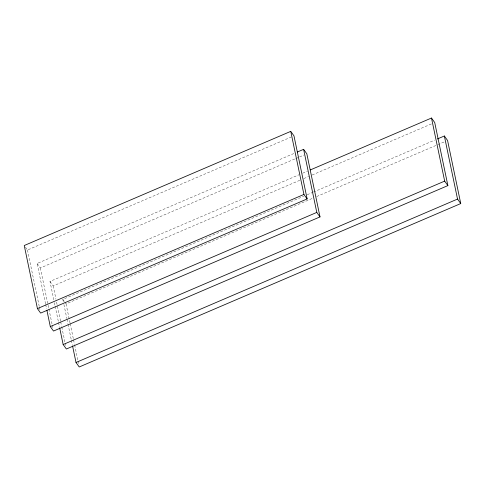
<?xml version="1.0" encoding="UTF-8"?>
<svg xmlns="http://www.w3.org/2000/svg" width="485" height="485" viewBox="0 0 485 485"><rect width="100%" height="100%" fill="white"/><g stroke="black" fill="none" stroke-linecap="round" stroke-linejoin="round"><path stroke-width="0.36" stroke-dasharray="2.42 1.82" d="M25.456 247.204L27.463 250.011L291.182 137.049M45.541 303.822L37.115 263.482L293.874 153.502M37.115 263.482L40.328 267.969L295.001 158.886M295.698 158.589L304.046 155.012M53.811 299.779L49.979 281.439L299.215 174.685M302.695 173.194L307.569 171.102M49.979 281.439L53.192 285.932L300.342 180.068M303.822 178.577L308.696 176.492M312.176 175L431.923 123.705M63.299 301.603L62.838 299.403L303.725 196.225M307.205 194.734L312.776 192.345M313.468 192.048L434.608 140.159M64.851 302.21L66.057 303.889L312.51 198.329M316.687 196.54L437.13 144.948M437.822 144.651L444.09 141.966M62.838 299.403L64.45 301.646M66.057 303.889L70.04 322.962M70.192 323.695L73.411 339.1M73.562 339.833L74.484 344.235M74.635 344.968L77.855 360.373M78.006 361.107L78.625 364.041M63.911 304.538L66.827 318.475M66.978 319.209L67.9 323.61M68.052 324.344L71.271 339.749M71.422 340.482L72.495 345.617M53.192 285.932L55.951 299.136M56.563 302.07L60.546 321.143M60.704 321.876L61.619 326.278M61.777 327.011L64.99 342.416M65.148 343.15L65.76 346.078M54.423 302.713L55.035 305.647M55.187 306.381L58.406 321.785M58.558 322.519L59.631 327.654M40.328 267.969L48.755 308.314M48.912 309.048L52.131 324.453M52.283 325.186L53.047 328.854M45.693 304.556L46.615 308.957M27.463 250.011L39.267 306.49M39.418 307.223L40.182 310.891"/><path stroke-width="0.73" d="M290.751 131.368L24.25 245.519L37.43 308.606L40.643 313.092L307.144 198.941L293.965 135.861L290.751 131.368L303.931 194.455L307.144 198.941M297.353 152.011L303.61 149.331L306.829 153.818L320.009 216.904L53.508 331.055L50.294 326.563L46.924 310.424M310.351 169.914L431.492 118.025L434.705 122.517L447.885 185.597L66.372 349.012L63.153 344.526L59.782 328.387M37.43 308.606L303.931 194.455M437.391 138.965L444.357 135.988L447.57 140.474L460.75 203.561L79.237 366.975L76.018 362.483L72.647 346.351M50.294 326.563L316.79 212.412L320.009 216.904M63.153 344.526L444.672 181.111L447.885 185.597M76.018 362.483L457.537 199.068L460.75 203.561M444.357 135.988L457.537 199.068M431.492 118.025L444.672 181.111M303.61 149.331L316.79 212.412"/></g></svg>
